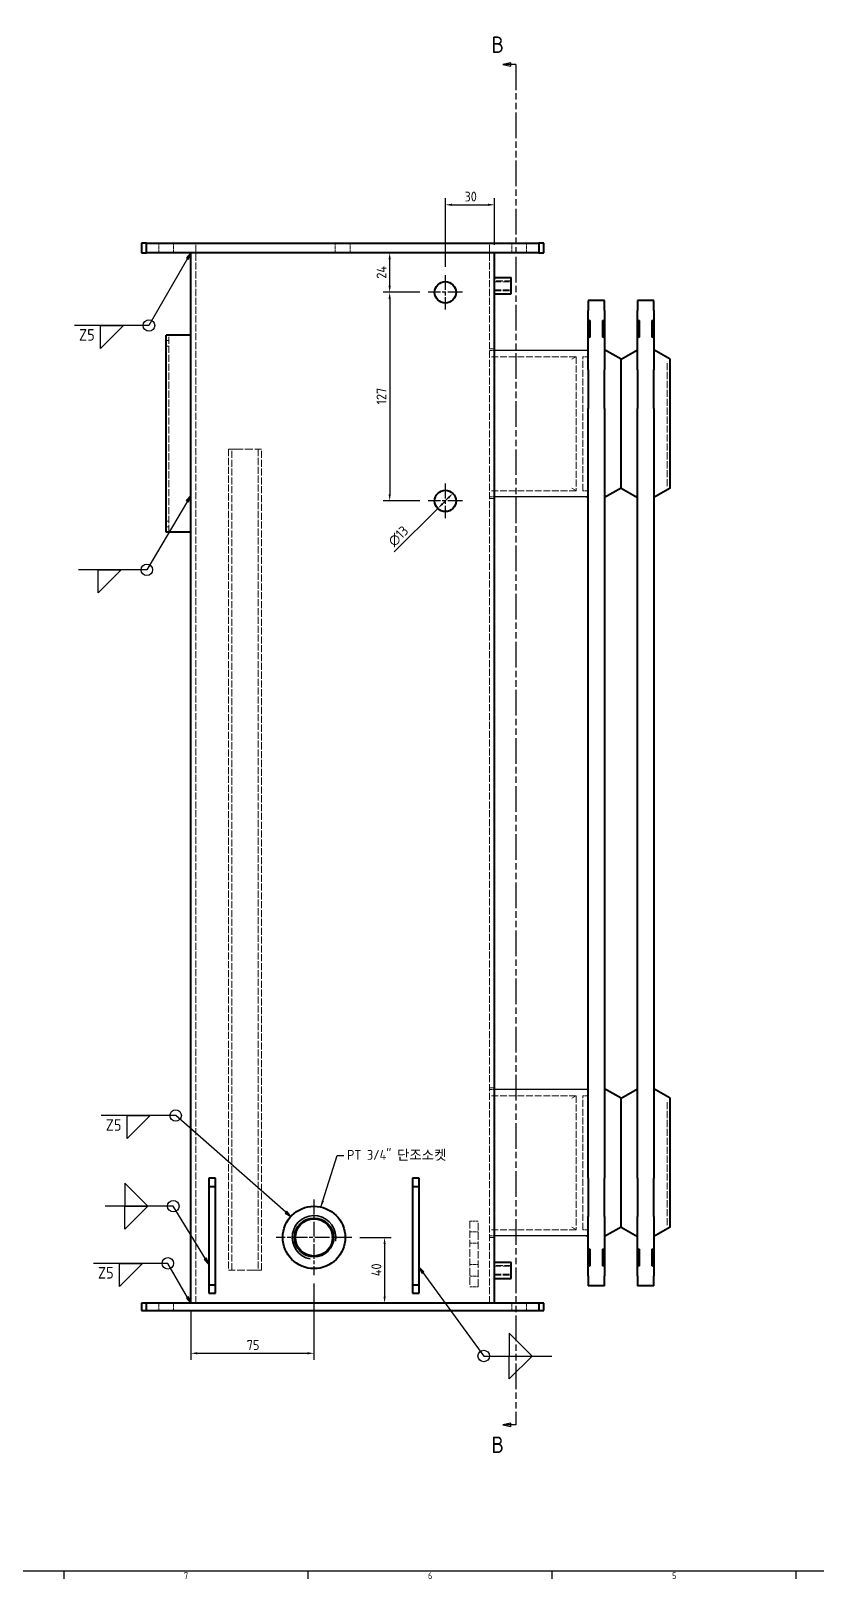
# Model space of a CAD drawing. Header units: millimetres. Extents: x 0 to 2378, y 0 to 1682.
# Drawn here: x 1318 to 1796, y 35 to 978 of the extents above; entities that cross this region are included whole.
import ezdxf

# ---------------------------------------------------------------- set-up
doc = ezdxf.new("R2010")
doc.units = ezdxf.units.MM
doc.header["$LTSCALE"] = 2
for name, pattern in [('CHAIN', [0.3543, 0.2362, -0.0295, 0.0591, -0.0295]), ('DASHED', [0.2067, 0.1654, -0.0413]), ('DOUBLE_DASH_CHAIN', [1.2403, 0.6614, -0.0827, 0.1654, -0.0827, 0.1654, -0.0827])]:
    doc.linetypes.add(name, pattern=pattern)
doc.layers.get('0').update_dxf_attribs({"color": 3, "lineweight": 25})
for name, color, linetype, lineweight in [('가려진 것(ISO)', 2, 'DASHED', 18), ('가시적인 것(ISO)', 3, 'Continuous', 40), ('가시적인 좁은 것(ISO)', 3, 'Continuous', 35), ('경계(ISO)', 7, 'Continuous', 25), ('기호(ISO)', 5, 'Continuous', 25), ('단면선(ISO)', 7, 'CHAIN', 25), ('스케치 형상(ISO)', 3, 'Continuous', 25), ('중심 표식(ISO)', 1, 'Continuous', 25), ('치수(ISO)', 2, 'Continuous', 25)]:
    doc.layers.add(name, color=color, linetype=linetype, lineweight=lineweight)
doc.styles.add('문자 텍스트_PSTEK_POSCO', font='isocp.shx')
doc.styles.add('부품번호텍스트_PSTEK_POSCO', font='isocp.shx')
doc.styles.add('치수 텍스트_PSTEK_POSCO', font='isocp.shx')
doc.styles.add('표면거칠기 텍스트_PSTEK_POSCO', font='isocp.shx')
doc.dimstyles.new('치수_PSTEK_POSCO', dxfattribs={"dimscale": 2, "dimtxt": 3, "dimasz": 2, "dimexe": 2, "dimexo": 2.5, "dimgap": 1, "dimtad": 1, "dimrnd": 1e-08, "dimdsep": 46, "dimtxsty": '치수 텍스트_PSTEK_POSCO', "dimcen": 0.09, "dimdle": 10, "dimclrd": 7, "dimclre": 7, "dimclrt": 2, "dimadec": 1, "dimazin": 2, "dimtfac": 1, "dimtmove": 0, "dimatfit": 3, "dimfxl": 0, "dimtolj": 1, "dimlwd": -1, "dimlwe": -1, "dimarcsym": 0})
doc.dimstyles.new('치수_PSTEK_POSCO$7', dxfattribs={"dimscale": 2, "dimtxt": 3, "dimasz": 2, "dimexe": 2, "dimexo": 2.5, "dimgap": 1, "dimtad": 1, "dimrnd": 1e-08, "dimdsep": 46, "dimtxsty": '치수 텍스트_PSTEK_POSCO', "dimcen": 0.09, "dimdle": 10, "dimclrd": 7, "dimclre": 7, "dimclrt": 2, "dimadec": 1, "dimazin": 2, "dimtfac": 1, "dimtmove": 0, "dimatfit": 3, "dimfxl": 0, "dimtolj": 1, "dimlwd": -1, "dimlwe": -1, "dimarcsym": 0})

# ---------------------------------------------------------------- blocks, each defined once
blk = doc.blocks.new('경계 Default Border')
at = {"layer": '경계(ISO)'}
for p, q in [((668.81, 20), (668.81, 17.6)), ((743.12, 20), (743.12, 17.6)), ((817.44, 20), (817.44, 17.6)), ((891.75, 20), (891.75, 17.6))]:
    blk.add_line(p, q, dxfattribs=at)
at = {"layer": '경계(ISO)', "flags": 128}
blk.add_lwpolyline([(20, 20), (20, 821), (1169, 821), (1169, 20), (20, 20)], dxfattribs=at)
at = {"layer": '경계(ISO)', "color": 2, "char_height": 2, "attachment_point": 7, "style": '문자 텍스트_PSTEK_POSCO'}
for s, insert in [('7', (705.4, 17.6)), ('6', (779.71, 17.58)), ('5', (854.02, 17.58))]:
    blk.add_mtext(s, dxfattribs=dict(at, insert=insert))
blk = doc.blocks.new('*D58')
at = {"layer": 'Defpoints', "color": 0, "transparency": 16777216}
for p in [(1490.01, 220.17), (1415.01, 203.17), (1490.01, 172.63)]:
    blk.add_point(p, dxfattribs=at)
at = {"layer": '치수(ISO)', "color": 7, "transparency": 16777216}
for p, q in [((1490.01, 215.17), (1490.01, 168.63)), ((1415.01, 198.17), (1415.01, 168.63)), ((1419.01, 172.63), (1486.01, 172.63))]:
    blk.add_line(p, q, dxfattribs=at)
for points in [[(1419.01, 173.3), (1419.01, 171.96), (1415.01, 172.63)], [(1486.01, 173.3), (1486.01, 171.96), (1490.01, 172.63)]]:
    blk.add_solid(points, dxfattribs=at)
at = {"layer": '치수(ISO)', "color": 2, "transparency": 16777216, "insert": (1449.08, 177.63), "char_height": 6, "attachment_point": 4, "style": '치수 텍스트_PSTEK_POSCO'}
blk.add_mtext('\\A1;75', dxfattribs=at)
blk = doc.blocks.new('*D59')
at = {"layer": 'Defpoints', "color": 0, "transparency": 16777216}
for p in [(1513.01, 243.17), (1533.01, 203.17), (1533.01, 203.17)]:
    blk.add_point(p, dxfattribs=at)
at = {"layer": '치수(ISO)', "color": 7, "transparency": 16777216}
for p, q in [((1518.01, 243.17), (1537.01, 243.17)), ((1533.01, 239.17), (1533.01, 207.17))]:
    blk.add_line(p, q, dxfattribs=at)
for points in [[(1532.34, 239.17), (1533.67, 239.17), (1533.01, 243.17)], [(1532.34, 207.17), (1533.67, 207.17), (1533.01, 203.17)]]:
    blk.add_solid(points, dxfattribs=at)
at = {"layer": '치수(ISO)', "color": 2, "transparency": 16777216, "insert": (1528.01, 219.57), "char_height": 6, "attachment_point": 4, "rotation": 90, "style": '치수 텍스트_PSTEK_POSCO'}
blk.add_mtext('\\A1;40', dxfattribs=at)
blk = doc.blocks.new('*D67')
at = {"layer": 'Defpoints', "color": 0, "transparency": 16777216}
for p in [(1559.51, 818.67), (1536.12, 691.67), (1559.51, 691.67)]:
    blk.add_point(p, dxfattribs=at)
at = {"layer": '치수(ISO)', "color": 7, "transparency": 16777216}
for p, q in [((1554.51, 818.67), (1532.12, 818.67)), ((1536.12, 814.67), (1536.12, 695.67)), ((1554.51, 691.67), (1532.12, 691.67))]:
    blk.add_line(p, q, dxfattribs=at)
for points in [[(1535.45, 814.67), (1536.79, 814.67), (1536.12, 818.67)], [(1535.45, 695.67), (1536.79, 695.67), (1536.12, 691.67)]]:
    blk.add_solid(points, dxfattribs=at)
at = {"layer": '치수(ISO)', "color": 2, "transparency": 16777216, "insert": (1531.12, 750.37), "char_height": 6, "attachment_point": 4, "rotation": 90, "style": '치수 텍스트_PSTEK_POSCO'}
blk.add_mtext('\\A1;127', dxfattribs=at)
blk = doc.blocks.new('*D68')
at = {"layer": 'Defpoints', "color": 0, "transparency": 16777216}
for p in [(1536.12, 842.67), (1536.12, 842.67), (1559.51, 818.67)]:
    blk.add_point(p, dxfattribs=at)
at = {"layer": '치수(ISO)', "color": 7, "transparency": 16777216}
for p, q in [((1536.12, 822.67), (1536.12, 838.67)), ((1554.51, 818.67), (1532.12, 818.67))]:
    blk.add_line(p, q, dxfattribs=at)
for points in [[(1535.45, 838.67), (1536.79, 838.67), (1536.12, 842.67)], [(1535.45, 822.67), (1536.79, 822.67), (1536.12, 818.67)]]:
    blk.add_solid(points, dxfattribs=at)
at = {"layer": '치수(ISO)', "color": 2, "transparency": 16777216, "insert": (1531.12, 826.99), "char_height": 6, "attachment_point": 4, "rotation": 90, "style": '치수 텍스트_PSTEK_POSCO'}
blk.add_mtext('\\A1;24', dxfattribs=at)
blk = doc.blocks.new('*D69')
at = {"layer": 'Defpoints', "color": 0, "transparency": 16777216}
for p in [(1600.01, 871.98), (1600.01, 842.67), (1570.01, 829.17)]:
    blk.add_point(p, dxfattribs=at)
at = {"layer": '치수(ISO)', "color": 7, "transparency": 16777216}
for p, q in [((1570.01, 834.17), (1570.01, 875.98)), ((1574.01, 871.98), (1596.01, 871.98)), ((1600.01, 847.67), (1600.01, 875.98))]:
    blk.add_line(p, q, dxfattribs=at)
for points in [[(1574.01, 872.65), (1574.01, 871.31), (1570.01, 871.98)], [(1596.01, 872.65), (1596.01, 871.31), (1600.01, 871.98)]]:
    blk.add_solid(points, dxfattribs=at)
at = {"layer": '치수(ISO)', "color": 2, "transparency": 16777216, "insert": (1581.7, 876.98), "char_height": 6, "attachment_point": 4, "style": '치수 텍스트_PSTEK_POSCO'}
blk.add_mtext('\\A1;30', dxfattribs=at)
blk = doc.blocks.new('*D70')
at = {"layer": 'Defpoints', "color": 0, "transparency": 16777216}
for p in [(1574.6, 696.27), (1565.41, 687.07)]:
    blk.add_point(p, dxfattribs=at)
at = {"layer": '치수(ISO)', "color": 7, "transparency": 16777216}
for p, q in [((1571.77, 693.44), (1568.24, 689.9)), ((1565.41, 687.07), (1538.93, 660.6))]:
    blk.add_line(p, q, dxfattribs=at)
for points in [[(1567.77, 690.37), (1568.71, 689.43), (1565.41, 687.07)], [(1571.3, 693.91), (1572.25, 692.97), (1574.6, 696.27)]]:
    blk.add_solid(points, dxfattribs=at)
at = {"layer": '치수(ISO)', "color": 2, "transparency": 16777216, "insert": (1536.81, 665.55), "char_height": 6, "attachment_point": 4, "rotation": 45, "style": '치수 텍스트_PSTEK_POSCO'}
blk.add_mtext('\\A1;∅13', dxfattribs=at)
blk = doc.blocks.new('2dTransSection1')
at = {"layer": '단면선(ISO)', "linetype": 'Continuous'}
for p, q in [((804.97, 479.24), (802.47, 478.74)), ((804.97, 478.74), (802.47, 478.74)), ((802.47, 478.74), (804.97, 478.24)), ((804.97, 478.24), (804.97, 479.24)), ((806.47, 478.74), (804.97, 478.74)), ((806.47, 478.74), (806.47, 474.79)), ((806.47, 68.52), (806.47, 64.57)), ((804.97, 65.07), (802.47, 64.57)), ((804.97, 64.57), (802.47, 64.57)), ((802.47, 64.57), (804.97, 64.07)), ((804.97, 64.07), (804.97, 65.07)), ((806.47, 64.57), (804.97, 64.57))]:
    blk.add_line(p, q, dxfattribs=at)
at = {"layer": '단면선(ISO)', "linetype": 'DOUBLE_DASH_CHAIN', "ltscale": 5.906177}
blk.add_line((806.47, 478.74), (806.47, 64.57), dxfattribs=at)
at = {"layer": '단면선(ISO)', "linetype": 'Continuous', "flags": 128}
for points in [[(804.97, 479.24), (802.47, 478.74), (804.97, 478.24), (804.97, 479.24)], [(804.97, 65.07), (802.47, 64.57), (804.97, 64.07), (804.97, 65.07)]]:
    blk.add_lwpolyline(points, dxfattribs=at)
at = {"layer": '단면선(ISO)'}
for points in [[(804.97, 479.24), (802.47, 478.74), (804.97, 478.24), (804.97, 479.24)], [(804.97, 65.07), (802.47, 64.57), (804.97, 64.07), (804.97, 65.07)]]:
    blk.add_solid(points, dxfattribs=at)
at = {"layer": '단면선(ISO)', "char_height": 5, "attachment_point": 7, "style": '부품번호텍스트_PSTEK_POSCO'}
for insert in [(799.04, 482.24), (799.04, 55.96)]:
    blk.add_mtext('B', dxfattribs=dict(at, insert=insert))

msp = doc.modelspace()

# ---------------------------------------------------------------- linework, layer by layer
at = {"layer": '가려진 것(ISO)', "ltscale": 5.71399}
for p, q in [((1395.5063, 842.6712), (1395.5063, 848.6712)), ((1404.5063, 842.6712), (1404.5063, 848.6712)), ((1503.0063, 842.6712), (1503.0063, 848.6712)), ((1512.0063, 842.6712), (1512.0063, 848.6712)), ((1610.5063, 842.6712), (1610.5063, 848.6712)), ((1619.5063, 842.6712), (1619.5063, 848.6712))]:
    msp.add_line(p, q, dxfattribs=at)
at = {"layer": '가려진 것(ISO)', "ltscale": 13.012014}
for p, q in [((1418.0063, 203.1712), (1418.0063, 848.6712)), ((1597.0063, 203.1712), (1597.0063, 848.6712))]:
    msp.add_line(p, q, dxfattribs=at)
at = {"layer": '가려진 것(ISO)', "ltscale": 12.094824}
for p, q in [((1610.0063, 825.6712), (1600.0063, 825.6712)), ((1600.0063, 825.1297), (1610.0063, 825.1297)), ((1600.0063, 820.2127), (1610.0063, 820.2127)), ((1600.0063, 819.6712), (1610.0063, 819.6712)), ((1610.0063, 226.1712), (1600.0063, 226.1712)), ((1600.0063, 225.6297), (1610.0063, 225.6297)), ((1600.0063, 220.7127), (1610.0063, 220.7127)), ((1600.0063, 220.1712), (1610.0063, 220.1712))]:
    msp.add_line(p, q, dxfattribs=at)
at = {"layer": '가려진 것(ISO)', "ltscale": 13.194353}
msp.add_line((1401.6063, 672.6712), (1401.6063, 792.6712), dxfattribs=at)
at = {"layer": '가려진 것(ISO)', "ltscale": 1.523657}
for p, q in [((1401.6063, 789.4212), (1400.0063, 789.4212)), ((1401.6063, 785.9212), (1400.0063, 785.9212)), ((1401.6063, 679.4212), (1400.0063, 679.4212)), ((1401.6063, 675.9212), (1400.0063, 675.9212))]:
    msp.add_line(p, q, dxfattribs=at)
at = {"layer": '가려진 것(ISO)', "ltscale": 2.856945}
for p, q in [((1597.0063, 784.1712), (1600.0063, 784.1712)), ((1600.0063, 783.2212), (1597.0063, 783.2212)), ((1600.0063, 694.1212), (1597.0063, 694.1212)), ((1597.0063, 693.1712), (1600.0063, 693.1712)), ((1597.0063, 334.1712), (1600.0063, 334.1712)), ((1600.0063, 333.2212), (1597.0063, 333.2212)), ((1600.0063, 244.1212), (1597.0063, 244.1212)), ((1597.0063, 243.1712), (1600.0063, 243.1712))]:
    msp.add_line(p, q, dxfattribs=at)
at = {"layer": '가려진 것(ISO)', "ltscale": 12.754085}
for p, q in [((1649.7317, 779.4712), (1597.0063, 779.4712)), ((1649.7317, 697.8712), (1597.0063, 697.8712)), ((1649.7317, 329.4712), (1597.0063, 329.4712)), ((1649.7317, 247.8712), (1597.0063, 247.8712))]:
    msp.add_line(p, q, dxfattribs=at)
at = {"layer": '가려진 것(ISO)', "ltscale": 2.996945}
for p, q in [((1647.0063, 777.8977), (1649.7317, 779.4712)), ((1647.0063, 699.4447), (1649.7317, 697.8712)), ((1647.0063, 327.8977), (1649.7317, 329.4712)), ((1647.0063, 249.4447), (1649.7317, 247.8712))]:
    msp.add_line(p, q, dxfattribs=at)
at = {"layer": '가려진 것(ISO)', "ltscale": 12.918983}
for p, q in [((1649.7317, 779.4712), (1649.7317, 697.8712)), ((1653.7317, 697.8712), (1653.7317, 779.4712)), ((1649.7317, 329.4712), (1649.7317, 247.8712)), ((1653.7317, 247.8712), (1653.7317, 329.4712))]:
    msp.add_line(p, q, dxfattribs=at)
at = {"layer": '가려진 것(ISO)', "ltscale": 3.118473}
for p, q in [((1657.0063, 779.4712), (1653.7317, 779.4712)), ((1657.0063, 697.8712), (1653.7317, 697.8712)), ((1657.0063, 329.4712), (1653.7317, 329.4712)), ((1657.0063, 247.8712), (1653.7317, 247.8712))]:
    msp.add_line(p, q, dxfattribs=at)
at = {"layer": '가려진 것(ISO)', "ltscale": 13.15104}
for p, q in [((1705.0063, 700.5994), (1705.0063, 776.743)), ((1705.0063, 250.5994), (1705.0063, 326.743))]:
    msp.add_line(p, q, dxfattribs=at)
at = {"layer": '가려진 것(ISO)', "ltscale": 13.005186}
for p, q in [((1438.0063, 723.1712), (1438.0063, 223.1712)), ((1440.0063, 223.1712), (1440.0063, 723.1712)), ((1456.0063, 723.1712), (1456.0063, 223.1712)), ((1458.0063, 223.1712), (1458.0063, 723.1712))]:
    msp.add_line(p, q, dxfattribs=at)
at = {"layer": '가려진 것(ISO)', "ltscale": 1.904597}
for p, q in [((1440.0063, 723.1712), (1438.0063, 723.1712)), ((1458.0063, 723.1712), (1456.0063, 723.1712)), ((1438.0063, 223.1712), (1440.0063, 223.1712)), ((1456.0063, 223.1712), (1458.0063, 223.1712))]:
    msp.add_line(p, q, dxfattribs=at)
at = {"layer": '가려진 것(ISO)', "ltscale": 2.991791}
for p, q in [((1440.0063, 723.1712), (1442.0063, 723.1712)), ((1454.0063, 723.1712), (1456.0063, 723.1712)), ((1442.0063, 223.1712), (1440.0063, 223.1712)), ((1456.0063, 223.1712), (1454.0063, 223.1712))]:
    msp.add_line(p, q, dxfattribs=at)
at = {"layer": '가려진 것(ISO)', "ltscale": 14.513788}
for p, q in [((1442.0063, 723.1712), (1454.0063, 723.1712)), ((1454.0063, 223.1712), (1442.0063, 223.1712))]:
    msp.add_line(p, q, dxfattribs=at)
at = {"layer": '가려진 것(ISO)', "ltscale": 13.822656}
for p, q in [((1585.0063, 253.1712), (1585.0063, 213.1712)), ((1590.0063, 213.1712), (1590.0063, 253.1712))]:
    msp.add_line(p, q, dxfattribs=at)
at = {"layer": '가려진 것(ISO)', "ltscale": 4.761642}
for p, q in [((1590.0063, 253.1712), (1585.0063, 253.1712)), ((1585.0063, 246.6712), (1590.0063, 246.6712)), ((1585.0063, 239.6712), (1590.0063, 239.6712)), ((1585.0063, 226.6712), (1590.0063, 226.6712)), ((1585.0063, 219.6712), (1590.0063, 219.6712)), ((1585.0063, 213.1712), (1590.0063, 213.1712))]:
    msp.add_line(p, q, dxfattribs=at)
at = {"layer": '가려진 것(ISO)', "ltscale": 4.285467}
for p, q in [((1395.5063, 198.6712), (1395.5063, 203.1712)), ((1404.5063, 198.6712), (1404.5063, 203.1712)), ((1610.5063, 198.6712), (1610.5063, 203.1712)), ((1619.5063, 198.6712), (1619.5063, 203.1712))]:
    msp.add_line(p, q, dxfattribs=at)
at = {"layer": '가시적인 것(ISO)'}
for p, q in [((1388.0063, 848.6712), (1385.0063, 848.6712)), ((1385.0063, 848.6712), (1385.0063, 842.6712)), ((1388.0063, 842.6712), (1388.0063, 848.6712)), ((1388.0063, 848.6712), (1627.0063, 848.6712)), ((1630.0063, 848.6712), (1627.0063, 848.6712)), ((1627.0063, 848.6712), (1627.0063, 842.6712)), ((1630.0063, 842.6712), (1630.0063, 848.6712)), ((1385.0063, 842.6712), (1388.0063, 842.6712)), ((1627.0063, 842.6712), (1388.0063, 842.6712)), ((1415.0063, 203.1712), (1415.0063, 842.6712)), ((1600.0063, 203.1712), (1600.0063, 842.6712)), ((1627.0063, 842.6712), (1630.0063, 842.6712)), ((1600.0063, 827.6712), (1610.0063, 827.6712)), ((1610.0063, 817.6712), (1610.0063, 827.6712)), ((1600.0063, 817.6712), (1610.0063, 817.6712)), ((1657.0063, 813.6712), (1657.0063, 807.6404)), ((1667.0063, 813.6712), (1657.0063, 813.6712)), ((1667.0063, 807.6404), (1667.0063, 813.6712)), ((1687.0063, 813.6712), (1687.0063, 807.6404)), ((1697.0063, 813.6712), (1687.0063, 813.6712)), ((1697.0063, 807.6404), (1697.0063, 813.6712)), ((1657.0063, 801.8904), (1657.0063, 807.6404)), ((1657.0063, 801.8904), (1658.0063, 801.4567)), ((1657.0063, 790.9713), (1657.0063, 801.8904)), ((1658.0063, 801.4567), (1658.0063, 791.4051)), ((1666.0063, 801.4567), (1667.0063, 801.8904)), ((1666.0063, 791.4051), (1666.0063, 801.4567)), ((1667.0063, 807.6404), (1667.0063, 801.8904)), ((1667.0063, 801.8904), (1667.0063, 790.9713)), ((1687.0063, 801.8904), (1687.0063, 807.6404)), ((1687.0063, 801.8904), (1688.0063, 801.4567)), ((1687.0063, 790.9713), (1687.0063, 801.8904)), ((1688.0063, 801.4567), (1688.0063, 791.4051)), ((1696.0063, 801.4567), (1697.0063, 801.8904)), ((1696.0063, 791.4051), (1696.0063, 801.4567)), ((1697.0063, 807.6404), (1697.0063, 801.8904)), ((1697.0063, 801.8904), (1697.0063, 790.9713)), ((1415.0063, 792.6712), (1400.0063, 792.6712)), ((1400.0063, 672.6712), (1400.0063, 792.6712)), ((1656.2269, 783.2212), (1657.0063, 783.6712)), ((1658.0063, 791.4051), (1657.0063, 790.9713)), ((1657.0063, 771.4805), (1657.0063, 790.9713)), ((1667.0063, 790.9713), (1666.0063, 791.4051)), ((1667.0063, 790.9713), (1667.0063, 771.4805)), ((1677.0063, 777.8977), (1667.0063, 783.6712)), ((1677.0063, 777.8977), (1687.0063, 783.6712)), ((1688.0063, 791.4051), (1687.0063, 790.9713)), ((1687.0063, 771.4805), (1687.0063, 790.9713)), ((1697.0063, 790.9713), (1696.0063, 791.4051)), ((1697.0063, 790.9713), (1697.0063, 771.4805)), ((1707.0063, 777.8977), (1697.0063, 783.6712)), ((1677.0063, 699.4447), (1677.0063, 777.8977)), ((1707.0063, 699.4447), (1707.0063, 777.8977)), ((1657.0063, 771.4805), (1657.0063, 747.9882)), ((1667.0063, 747.9882), (1667.0063, 771.4805)), ((1687.0063, 771.4805), (1687.0063, 747.9882)), ((1697.0063, 747.9882), (1697.0063, 771.4805)), ((1657.0063, 279.3541), (1657.0063, 747.9882)), ((1667.0063, 747.9882), (1667.0063, 279.3541)), ((1687.0063, 279.3541), (1687.0063, 747.9882)), ((1697.0063, 747.9882), (1697.0063, 279.3541)), ((1677.0063, 699.4447), (1667.0063, 693.6712)), ((1677.0063, 699.4447), (1687.0063, 693.6712)), ((1707.0063, 699.4447), (1697.0063, 693.6712)), ((1656.2269, 694.1212), (1657.0063, 693.6712)), ((1415.0063, 672.6712), (1400.0063, 672.6712)), ((1656.2269, 333.2212), (1657.0063, 333.6712)), ((1677.0063, 327.8977), (1667.0063, 333.6712)), ((1677.0063, 327.8977), (1687.0063, 333.6712)), ((1707.0063, 327.8977), (1697.0063, 333.6712)), ((1677.0063, 249.4447), (1677.0063, 327.8977)), ((1707.0063, 249.4447), (1707.0063, 327.8977)), ((1426.0063, 279.1712), (1426.0063, 274.1712)), ((1430.0063, 279.1712), (1426.0063, 279.1712)), ((1426.0063, 274.1712), (1430.0063, 274.1712)), ((1426.0063, 274.1712), (1426.0063, 214.1712)), ((1430.0063, 274.1712), (1430.0063, 279.1712)), ((1430.0063, 214.1712), (1430.0063, 274.1712)), ((1550.0063, 279.1712), (1550.0063, 274.1712)), ((1554.0063, 279.1712), (1550.0063, 279.1712)), ((1550.0063, 274.1712), (1554.0063, 274.1712)), ((1550.0063, 274.1712), (1550.0063, 214.1712)), ((1554.0063, 274.1712), (1554.0063, 279.1712)), ((1554.0063, 214.1712), (1554.0063, 274.1712)), ((1657.0063, 279.3541), (1657.0063, 255.8618)), ((1667.0063, 255.8618), (1667.0063, 279.3541)), ((1687.0063, 279.3541), (1687.0063, 255.8618)), ((1697.0063, 255.8618), (1697.0063, 279.3541)), ((1657.0063, 236.371), (1657.0063, 255.8618)), ((1667.0063, 255.8618), (1667.0063, 236.371)), ((1687.0063, 236.371), (1687.0063, 255.8618)), ((1697.0063, 255.8618), (1697.0063, 236.371)), ((1677.0063, 249.4447), (1667.0063, 243.6712)), ((1677.0063, 249.4447), (1687.0063, 243.6712)), ((1707.0063, 249.4447), (1697.0063, 243.6712)), ((1656.2269, 244.1212), (1657.0063, 243.6712)), ((1657.0063, 236.371), (1658.0063, 235.9372)), ((1657.0063, 225.4519), (1657.0063, 236.371)), ((1658.0063, 235.9372), (1658.0063, 225.8857)), ((1666.0063, 235.9372), (1667.0063, 236.371)), ((1666.0063, 225.8857), (1666.0063, 235.9372)), ((1667.0063, 236.371), (1667.0063, 225.4519)), ((1687.0063, 236.371), (1688.0063, 235.9372)), ((1687.0063, 225.4519), (1687.0063, 236.371)), ((1688.0063, 235.9372), (1688.0063, 225.8857)), ((1696.0063, 235.9372), (1697.0063, 236.371)), ((1696.0063, 225.8857), (1696.0063, 235.9372)), ((1697.0063, 236.371), (1697.0063, 225.4519)), ((1600.0063, 228.1712), (1610.0063, 228.1712)), ((1610.0063, 218.1712), (1610.0063, 228.1712)), ((1600.0063, 218.1712), (1610.0063, 218.1712)), ((1658.0063, 225.8857), (1657.0063, 225.4519)), ((1657.0063, 219.7019), (1657.0063, 225.4519)), ((1657.0063, 219.7019), (1657.0063, 213.6712)), ((1667.0063, 225.4519), (1666.0063, 225.8857)), ((1667.0063, 225.4519), (1667.0063, 219.7019)), ((1667.0063, 213.6712), (1667.0063, 219.7019)), ((1688.0063, 225.8857), (1687.0063, 225.4519)), ((1687.0063, 219.7019), (1687.0063, 225.4519)), ((1687.0063, 219.7019), (1687.0063, 213.6712)), ((1697.0063, 225.4519), (1696.0063, 225.8857)), ((1697.0063, 225.4519), (1697.0063, 219.7019)), ((1697.0063, 213.6712), (1697.0063, 219.7019)), ((1430.0063, 214.1712), (1426.0063, 214.1712)), ((1426.0063, 214.1712), (1426.0063, 209.1712)), ((1426.0063, 209.1712), (1430.0063, 209.1712)), ((1430.0063, 209.1712), (1430.0063, 214.1712)), ((1554.0063, 214.1712), (1550.0063, 214.1712)), ((1550.0063, 214.1712), (1550.0063, 209.1712)), ((1550.0063, 209.1712), (1554.0063, 209.1712)), ((1554.0063, 209.1712), (1554.0063, 214.1712)), ((1667.0063, 213.6712), (1657.0063, 213.6712)), ((1697.0063, 213.6712), (1687.0063, 213.6712)), ((1388.0063, 203.1712), (1385.0063, 203.1712)), ((1385.0063, 203.1712), (1385.0063, 198.6712)), ((1385.0063, 198.6712), (1388.0063, 198.6712)), ((1388.0063, 198.6712), (1388.0063, 203.1712)), ((1627.0063, 203.1712), (1388.0063, 203.1712)), ((1388.0063, 198.6712), (1627.0063, 198.6712)), ((1630.0063, 203.1712), (1627.0063, 203.1712)), ((1627.0063, 203.1712), (1627.0063, 198.6712)), ((1627.0063, 198.6712), (1630.0063, 198.6712)), ((1630.0063, 198.6712), (1630.0063, 203.1712))]:
    msp.add_line(p, q, dxfattribs=at)
for centre, radius in [((1570.0063, 818.6712), 6.5), ((1570.0063, 691.6712), 6.5), ((1490.0063, 243.1712), 19), ((1490.0063, 243.1712), 11.833), ((1490.0063, 243.1712), 11.4505), ((1490.0063, 243.1712), 11.3155)]:
    msp.add_circle(centre, radius, dxfattribs=at)
at = {"layer": '가시적인 좁은 것(ISO)'}
msp.add_arc((1490.0063, 243.1712), 13.2851, 350, 260, dxfattribs=at)
at = {"layer": '기호(ISO)', "color": 7}
for p, q in [((1413.0063, 839.2071), (1389.5078, 798.5064)), ((1415.0063, 842.6712), (1412.3135, 839.6071)), ((1412.3135, 839.6071), (1413.6991, 838.8071)), ((1413.0063, 839.2071), (1415.0063, 842.6712)), ((1413.6991, 838.8071), (1415.0063, 842.6712)), ((1389.5078, 798.5064), (1344.1355, 798.5064)), ((1412.9655, 691.5093), (1388.1821, 649.7323)), ((1415.0063, 694.9495), (1412.2774, 691.9175)), ((1412.2774, 691.9175), (1413.6535, 691.1012)), ((1412.9655, 691.5093), (1415.0063, 694.9495)), ((1413.6535, 691.1012), (1415.0063, 694.9495)), ((1388.1821, 649.7323), (1346.6821, 649.7323)), ((1405.7846, 317.3778), (1360.4124, 317.3778)), ((1472.9371, 258.586), (1405.7846, 317.3778)), ((1404.3309, 262.2227), (1362.8309, 262.2227)), ((1423.9197, 230.1859), (1404.3309, 262.2227)), ((1473.4641, 259.1879), (1472.4102, 257.9841)), ((1472.4102, 257.9841), (1475.9467, 255.9511)), ((1472.9371, 258.586), (1475.9467, 255.9511)), ((1475.9467, 255.9511), (1473.4641, 259.1879)), ((1401.029, 227.3805), (1355.6568, 227.3805)), ((1413.0063, 206.6353), (1401.029, 227.3805)), ((1424.6022, 230.6033), (1423.2371, 229.7686)), ((1423.2371, 229.7686), (1426.0063, 226.7733)), ((1423.9197, 230.1859), (1426.0063, 226.7733)), ((1426.0063, 226.7733), (1424.6022, 230.6033)), ((1556.3608, 221.8315), (1554.0063, 225.0651)), ((1557.0075, 222.3024), (1554.0063, 225.0651)), ((1554.0063, 225.0651), (1555.7141, 221.3606)), ((1555.7141, 221.3606), (1557.0075, 222.3024)), ((1556.3608, 221.8315), (1593.3942, 170.971)), ((1413.6991, 207.0353), (1412.3135, 206.2353)), ((1412.3135, 206.2353), (1415.0063, 203.1712)), ((1413.0063, 206.6353), (1415.0063, 203.1712)), ((1415.0063, 203.1712), (1413.6991, 207.0353)), ((1593.3942, 170.971), (1634.8942, 170.971))]:
    msp.add_line(p, q, dxfattribs=at)
at = {"layer": '기호(ISO)'}
for p, q in [((1360.0078, 798.5064), (1374.0078, 798.5064)), ((1374.0078, 798.5064), (1360.0078, 784.5064)), ((1360.0078, 784.5064), (1360.0078, 798.5064)), ((1358.6821, 649.7323), (1372.6821, 649.7323)), ((1372.6821, 649.7323), (1358.6821, 635.7323)), ((1358.6821, 635.7323), (1358.6821, 649.7323)), ((1376.2846, 317.3778), (1390.2846, 317.3778)), ((1390.2846, 317.3778), (1376.2846, 303.3778)), ((1376.2846, 303.3778), (1376.2846, 317.3778)), ((1388.8309, 262.2227), (1374.8309, 276.2227)), ((1374.8309, 276.2227), (1374.8309, 262.2227)), ((1374.8309, 262.2227), (1388.8309, 262.2227)), ((1374.8309, 262.2227), (1388.8309, 262.2227)), ((1388.8309, 262.2227), (1374.8309, 248.2227)), ((1374.8309, 248.2227), (1374.8309, 262.2227)), ((1371.529, 227.3805), (1385.529, 227.3805)), ((1385.529, 227.3805), (1371.529, 213.3805)), ((1371.529, 213.3805), (1371.529, 227.3805)), ((1622.8942, 170.971), (1608.8942, 184.971)), ((1608.8942, 184.971), (1608.8942, 170.971)), ((1608.8942, 170.971), (1622.8942, 170.971)), ((1608.8942, 170.971), (1622.8942, 170.971)), ((1622.8942, 170.971), (1608.8942, 156.971)), ((1608.8942, 156.971), (1608.8942, 170.971))]:
    msp.add_line(p, q, dxfattribs=at)
at = {"layer": '기호(ISO)', "color": 7, "flags": 128}
for points in [[(1413.6992, 838.8071), (1415.0063, 842.6711), (1412.3135, 839.6071), (1413.6992, 838.8071)], [(1413.6536, 691.1012), (1415.0063, 694.9495), (1412.2774, 691.9175), (1413.6536, 691.1012)], [(1472.4101, 257.9841), (1475.9467, 255.9511), (1473.4641, 259.1879), (1472.4101, 257.9841)], [(1423.2372, 229.7686), (1426.0063, 226.7733), (1424.6022, 230.6033), (1423.2372, 229.7686)], [(1557.0076, 222.3024), (1554.0063, 225.0651), (1555.7141, 221.3606), (1557.0076, 222.3024)], [(1412.3135, 206.2353), (1415.0063, 203.1712), (1413.6992, 207.0353), (1412.3135, 206.2353)]]:
    msp.add_lwpolyline(points, dxfattribs=at)
at = {"layer": '기호(ISO)'}
for centre in [(1389.5078, 798.5064), (1388.1821, 649.7323), (1405.7846, 317.3778), (1404.3309, 262.2227), (1401.029, 227.3805), (1593.3942, 170.971)]:
    msp.add_circle(centre, 3.5, dxfattribs=at)
at = {"layer": '기호(ISO)', "color": 7}
for points in [[(1413.6992, 838.8071), (1415.0063, 842.6711), (1412.3135, 839.6071), (1413.6992, 838.8071)], [(1413.6536, 691.1012), (1415.0063, 694.9495), (1412.2774, 691.9175), (1413.6536, 691.1012)], [(1472.4101, 257.9841), (1475.9467, 255.9511), (1473.4641, 259.1879), (1472.4101, 257.9841)], [(1423.2372, 229.7686), (1426.0063, 226.7733), (1424.6022, 230.6033), (1423.2372, 229.7686)], [(1557.0076, 222.3024), (1554.0063, 225.0651), (1555.7141, 221.3606), (1557.0076, 222.3024)], [(1412.3135, 206.2353), (1415.0063, 203.1712), (1413.6992, 207.0353), (1412.3135, 206.2353)]]:
    msp.add_solid(points, dxfattribs=at)
at = {"layer": '스케치 형상(ISO)'}
for p, q in [((1656.2269, 783.2212), (1600.0063, 783.2212)), ((1656.2269, 694.1212), (1600.0063, 694.1212)), ((1656.2269, 333.2212), (1600.0063, 333.2212)), ((1656.2269, 244.1212), (1600.0063, 244.1212))]:
    msp.add_line(p, q, dxfattribs=at)
at = {"layer": '중심 표식(ISO)', "linetype": 'CHAIN', "ltscale": 19.051651}
for p, q in [((1570.0063, 829.1712), (1570.0063, 808.1712)), ((1580.5063, 818.6712), (1559.5063, 818.6712)), ((1570.0063, 702.1712), (1570.0063, 681.1712)), ((1580.5063, 691.6712), (1559.5063, 691.6712)), ((1490.0063, 266.1712), (1490.0063, 220.1712)), ((1513.0063, 243.1712), (1467.0063, 243.1712))]:
    msp.add_line(p, q, dxfattribs=at)

# ---------------------------------------------------------------- block references
at = {"xscale": 2, "yscale": 2, "zscale": 2}
msp.add_blockref('경계 Default Border', (0, 0), dxfattribs=at)
at = {"layer": '단면선(ISO)', "xscale": 2, "yscale": 2, "zscale": 2}
msp.add_blockref('2dTransSection1', (0, 0), dxfattribs=at)

# ---------------------------------------------------------------- texts
at = {"layer": '기호(ISO)', "color": 7, "char_height": 7, "attachment_point": 7, "style": '표면거칠기 텍스트_PSTEK_POSCO'}
for insert in [(1346.9299, 789.2562), (1363.2068, 308.1277), (1358.4512, 218.1303)]:
    msp.add_mtext('Z5', dxfattribs=dict(at, insert=insert))
at = {"layer": '기호(ISO)', "color": 2, "insert": (1510.1815, 293.1466), "char_height": 6, "width": 71.728253, "attachment_point": 4, "style": '치수 텍스트_PSTEK_POSCO'}
msp.add_mtext('{\\fISOCP|b0|i0;\\H6.0000;PT 3/4" 단조소켓}', dxfattribs=at)

# ---------------------------------------------------------------- dimensions: what is measured, and where the dimension line sits
at = {"layer": '치수(ISO)', "color": 7}
for base, p1, p2, angle, override, picture, middle in [((1600.0063, 871.9809), (1570.0063, 829.1712), (1600.0063, 842.6712), 180, {"dimdec": 2, "dimtp": 0, "dimtm": 0, "dimtdec": 2, "dimtofl": 0, "dimatfit": 1}, '*D69', (1585.0063, 871.9809)), ((1536.1185, 842.6712), (1559.5063, 818.6712), (1536.1185, 842.6712), 90, {"dimdec": 2, "dimse2": 1, "dimtp": 0, "dimtm": 0, "dimtdec": 2, "dimtofl": 0, "dimatfit": 1}, '*D68', (1536.1185, 830.6712)), ((1536.1185, 691.6712), (1559.5063, 818.6712), (1559.5063, 691.6712), 90, {"dimdec": 2, "dimtp": 0, "dimtm": 0, "dimtdec": 2, "dimtofl": 0, "dimatfit": 1}, '*D67', (1536.1185, 755.1712)), ((1533.0063, 203.1712), (1513.0063, 243.1712), (1533.0063, 203.1712), 90, {"dimdec": 2, "dimse2": 1, "dimtp": 0, "dimtm": 0, "dimtdec": 2, "dimtofl": 0, "dimatfit": 1}, '*D59', (1533.0063, 223.1712))]:
    dim = msp.add_linear_dim(base=base, p1=p1, p2=p2, angle=angle, dimstyle='치수_PSTEK_POSCO', override=override, dxfattribs=at)
    dim.commit()
    dim.dimension.update_dxf_attribs({"geometry": picture, "text_midpoint": middle, "dimtype": 160})
dim = msp.add_diameter_dim_2p(p1=(1574.6025, 696.2674), p2=(1565.4101, 687.075), dimstyle='치수_PSTEK_POSCO', override={"dimdec": 2, "dimlfac": 1, "dimtp": 0, "dimtm": 0, "dimtdec": 2, "dimatfit": 2}, dxfattribs=at)
dim.commit()
dim.dimension.update_dxf_attribs({"geometry": '*D70', "text_midpoint": (1544.2547, 665.9195), "dimtype": 163})
dim = msp.add_linear_dim(base=(1490.0063, 172.6291), p1=(1415.0063, 203.1712), p2=(1490.0063, 220.1712), dimstyle='치수_PSTEK_POSCO', override={"dimdec": 2, "dimtp": 0, "dimtm": 0, "dimtdec": 2, "dimtofl": 0, "dimatfit": 1}, dxfattribs=at)
dim.commit()
dim.dimension.update_dxf_attribs({"geometry": '*D58', "text_midpoint": (1452.5063, 172.6291), "dimtype": 160})

# ---------------------------------------------------------------- leaders
at = {"layer": '기호(ISO)', "color": 7, "annotation_type": 0, "has_hookline": 1, "hookline_direction": 0, "text_width": 65.5174}
msp.add_leader([(1494.2414, 261.6931), (1504.1815, 293.1466), (1508.1815, 293.1466)], dimstyle='치수_PSTEK_POSCO$7', override={"dimtad": 0}, dxfattribs=at)

doc.saveas('drawing.dxf')
